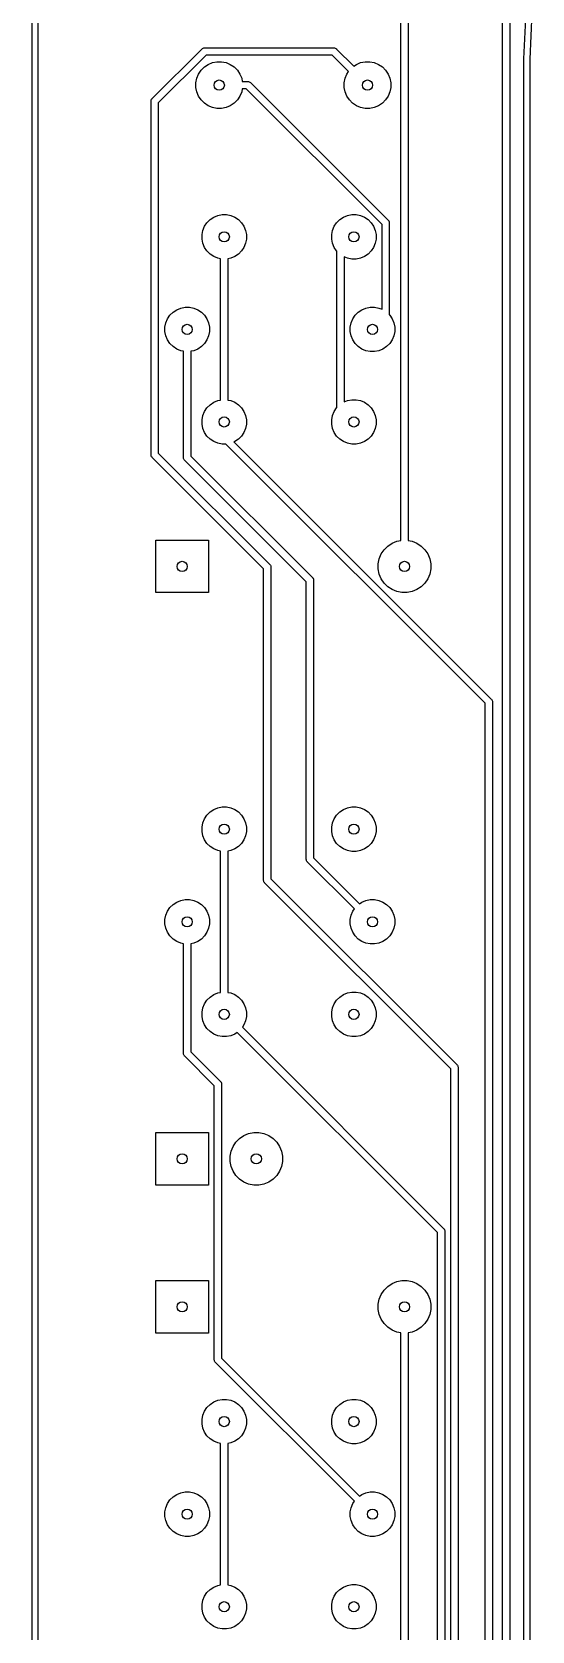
# Model space of a CAD drawing. Extents: x 17 to 176, y -177 to -9.
# Drawn here: x 17.2 to 34.3, y -107.6 to -52.8 of the extents above; entities that cross this region are included whole.
import ezdxf

# ---------------------------------------------------------------- set-up
doc = ezdxf.new("R2010")
doc.units = 0
doc.layers.add('BLACK', color=7, linetype='CONTINUOUS')

msp = doc.modelspace()

# ---------------------------------------------------------------- linework, layer by layer
at = {"layer": 'BLACK', "linetype": 'CONTINUOUS'}
for p, q in [((29.847, -69.8886), (29.847, -45.8361)), ((30.097, -45.8818), (30.097, -70.2272)), ((33.3316, -152.55), (33.3316, -48.9898)), ((33.5816, -48.9441), (33.5816, -152.504)), ((34.0632, -53.7083), (34.1416, -52.1064)), ((17.2038, -176.027), (17.2037, -52.2359)), ((17.4037, -52.2457), (17.4037, -176.02)), ((34.3411, -52.121), (34.263, -53.7181)), ((21.3242, -55.0755), (23.027, -53.3726)), ((23.1715, -53.5817), (21.5332, -55.22)), ((23.027, -53.3726), (23.0309, -53.3679)), ((23.0309, -53.3679), (23.0356, -53.364)), ((23.0356, -53.364), (23.0499, -53.3523)), ((23.0356, -53.364), (23.0356, -53.364)), ((23.0499, -53.3523), (23.0716, -53.3407)), ((23.0716, -53.3407), (23.0952, -53.3335)), ((23.0952, -53.3335), (23.1136, -53.3317)), ((23.1136, -53.3317), (23.1197, -53.3311)), ((23.1136, -53.3317), (23.1136, -53.3317)), ((23.1197, -53.3311), (23.1258, -53.3317)), ((23.1258, -53.3317), (27.5426, -53.3317)), ((27.4969, -53.5817), (23.1715, -53.5817)), ((28.0544, -54.1392), (27.4969, -53.5817)), ((27.5426, -53.3317), (27.5487, -53.3311)), ((27.5487, -53.3311), (27.5548, -53.3317)), ((27.5548, -53.3317), (27.5548, -53.3317)), ((27.5548, -53.3317), (27.5732, -53.3335)), ((27.5732, -53.3335), (27.5968, -53.3407)), ((27.5968, -53.3407), (27.6185, -53.3523)), ((27.6185, -53.3523), (27.6375, -53.3679)), ((27.6375, -53.3679), (27.6414, -53.3727)), ((27.6414, -53.3727), (28.2312, -53.9624)), ((34.063, -53.7107), (34.0632, -53.7083)), ((34.063, -145.298), (34.063, -53.7107)), ((34.263, -53.7181), (34.263, -145.293)), ((22.8527, -54.3766), (22.913, -54.2311)), ((22.913, -54.2311), (23.0006, -54.1)), ((23.0006, -54.1), (23.112, -53.9886)), ((23.112, -53.9886), (23.2431, -53.901)), ((23.2431, -53.901), (23.3886, -53.8407)), ((23.3886, -53.8407), (23.5432, -53.81)), ((23.5432, -53.81), (23.7008, -53.81)), ((23.7008, -53.81), (23.8554, -53.8407)), ((23.8554, -53.8407), (24.0009, -53.901)), ((24.0009, -53.901), (24.132, -53.9886)), ((24.132, -53.9886), (24.2434, -54.1)), ((24.2434, -54.1), (24.331, -54.2311)), ((24.331, -54.2311), (24.3913, -54.3766)), ((27.9327, -54.3766), (27.993, -54.2311)), ((27.993, -54.2311), (28.0544, -54.1392)), ((28.2312, -53.9624), (28.3231, -53.901)), ((28.3231, -53.901), (28.4686, -53.8407)), ((28.4686, -53.8407), (28.6232, -53.81)), ((28.6232, -53.81), (28.7808, -53.81)), ((28.7808, -53.81), (28.9354, -53.8407)), ((28.9354, -53.8407), (29.0809, -53.901)), ((29.0809, -53.901), (29.212, -53.9886)), ((29.212, -53.9886), (29.3234, -54.1)), ((29.3234, -54.1), (29.411, -54.2311)), ((29.411, -54.2311), (29.4713, -54.3766)), ((22.822, -54.5312), (22.8527, -54.3766)), ((22.822, -54.6888), (22.822, -54.5312)), ((22.8527, -54.8434), (22.822, -54.6888)), ((22.913, -54.9889), (22.8527, -54.8434)), ((24.3913, -54.8434), (24.331, -54.9889)), ((24.3913, -54.3766), (24.4128, -54.485)), ((24.4128, -54.735), (24.3913, -54.8434)), ((24.4128, -54.485), (24.5941, -54.485)), ((24.5484, -54.735), (24.4128, -54.735)), ((29.2005, -59.3871), (24.5484, -54.735)), ((24.5941, -54.485), (24.6002, -54.4844)), ((24.6002, -54.4844), (24.6063, -54.485)), ((24.6063, -54.485), (24.6063, -54.485)), ((24.6063, -54.485), (24.6247, -54.4868)), ((24.6247, -54.4868), (24.6483, -54.494)), ((24.6483, -54.494), (24.67, -54.5056)), ((24.67, -54.5056), (24.689, -54.5212)), ((24.689, -54.5212), (24.6929, -54.526)), ((24.6929, -54.526), (29.4096, -59.2426)), ((27.902, -54.5312), (27.9327, -54.3766)), ((27.902, -54.6888), (27.902, -54.5312)), ((27.9327, -54.8434), (27.902, -54.6888)), ((27.993, -54.9889), (27.9327, -54.8434)), ((29.4713, -54.8434), (29.411, -54.9889)), ((29.4713, -54.3766), (29.502, -54.5312)), ((29.502, -54.6888), (29.4713, -54.8434)), ((29.502, -54.5312), (29.502, -54.6888)), ((21.2826, -55.1682), (21.2832, -55.1621)), ((21.2832, -55.1743), (21.2826, -55.1682)), ((21.2832, -55.1621), (21.285, -55.1437)), ((21.2832, -55.1621), (21.2832, -55.1621)), ((21.2832, -67.2803), (21.2832, -55.1743)), ((21.285, -55.1437), (21.2922, -55.1201)), ((21.2922, -55.1201), (21.3038, -55.0984)), ((21.3038, -55.0984), (21.3194, -55.0794)), ((21.3194, -55.0794), (21.3242, -55.0755)), ((21.5332, -55.22), (21.5332, -67.2346)), ((23.0006, -55.12), (22.913, -54.9889)), ((23.112, -55.2314), (23.0006, -55.12)), ((23.2431, -55.319), (23.112, -55.2314)), ((23.3886, -55.3793), (23.2431, -55.319)), ((23.5432, -55.41), (23.3886, -55.3793)), ((23.8554, -55.3793), (23.7008, -55.41)), ((24.0009, -55.319), (23.8554, -55.3793)), ((24.132, -55.2314), (24.0009, -55.319)), ((24.2434, -55.12), (24.132, -55.2314)), ((24.331, -54.9889), (24.2434, -55.12)), ((28.0806, -55.12), (27.993, -54.9889)), ((28.192, -55.2314), (28.0806, -55.12)), ((28.3231, -55.319), (28.192, -55.2314)), ((28.4686, -55.3793), (28.3231, -55.319)), ((28.6232, -55.41), (28.4686, -55.3793)), ((28.9354, -55.3793), (28.7808, -55.41)), ((29.0809, -55.319), (28.9354, -55.3793)), ((29.212, -55.2314), (29.0809, -55.319)), ((29.3234, -55.12), (29.212, -55.2314)), ((29.411, -54.9889), (29.3234, -55.12)), ((23.7008, -55.41), (23.5432, -55.41)), ((28.7808, -55.41), (28.6232, -55.41)), ((23.2011, -59.3293), (23.3073, -59.2231)), ((23.3073, -59.2231), (23.4321, -59.1397)), ((23.4321, -59.1397), (23.5707, -59.0823)), ((23.5707, -59.0823), (23.7179, -59.053)), ((23.7179, -59.053), (23.8681, -59.053)), ((23.8681, -59.053), (24.0153, -59.0823)), ((24.0153, -59.0823), (24.1539, -59.1397)), ((24.1539, -59.1397), (24.2787, -59.2231)), ((24.2787, -59.2231), (24.3849, -59.3293)), ((27.6461, -59.3293), (27.7523, -59.2231)), ((27.7523, -59.2231), (27.8771, -59.1397)), ((27.8771, -59.1397), (28.0157, -59.0823)), ((28.0157, -59.0823), (28.1629, -59.053)), ((28.1629, -59.053), (28.3131, -59.053)), ((28.3131, -59.053), (28.4603, -59.0823)), ((28.4603, -59.0823), (28.5989, -59.1397)), ((28.5989, -59.1397), (28.7237, -59.2231)), ((28.7237, -59.2231), (28.8299, -59.3293)), ((23.031, -59.74), (23.0603, -59.5927)), ((23.031, -59.89), (23.031, -59.74)), ((23.0603, -59.5927), (23.1177, -59.4541)), ((23.1177, -59.4541), (23.2011, -59.3293)), ((24.3849, -59.3293), (24.4683, -59.4541)), ((24.4683, -59.4541), (24.5257, -59.5927)), ((24.5257, -59.5927), (24.555, -59.74)), ((24.555, -59.74), (24.555, -59.89)), ((27.476, -59.74), (27.5053, -59.5927)), ((27.476, -59.89), (27.476, -59.74)), ((27.5053, -59.5927), (27.5627, -59.4541)), ((27.5627, -59.4541), (27.6461, -59.3293)), ((28.8299, -59.3293), (28.9133, -59.4541)), ((28.9133, -59.4541), (28.9707, -59.5927)), ((28.9707, -59.5927), (29, -59.74)), ((29, -59.74), (29, -59.89)), ((29.2005, -62.3009), (29.2005, -59.3871)), ((29.4096, -59.2426), (29.4143, -59.2465)), ((29.4143, -59.2465), (29.4182, -59.2512)), ((29.4182, -59.2512), (29.4182, -59.2512)), ((29.4182, -59.2512), (29.4279, -59.263)), ((29.4279, -59.263), (29.4299, -59.2655)), ((29.4299, -59.2655), (29.4415, -59.2872)), ((29.4415, -59.2872), (29.4487, -59.3108)), ((29.4487, -59.3108), (29.4505, -59.3292)), ((29.4505, -59.3292), (29.4505, -59.3292)), ((29.4505, -59.3292), (29.4511, -59.3353)), ((29.4511, -59.3353), (29.4505, -59.3414)), ((29.4505, -59.3414), (29.4505, -62.4899)), ((23.0603, -60.0373), (23.031, -59.89)), ((23.1177, -60.1759), (23.0603, -60.0373)), ((23.2011, -60.3007), (23.1177, -60.1759)), ((23.3073, -60.4069), (23.2011, -60.3007)), ((24.3849, -60.3007), (24.2787, -60.4069)), ((24.4683, -60.1759), (24.3849, -60.3007)), ((24.5257, -60.0373), (24.4683, -60.1759)), ((24.555, -59.89), (24.5257, -60.0373)), ((27.5053, -60.0373), (27.476, -59.89)), ((27.5627, -60.1759), (27.5053, -60.0373)), ((27.6461, -60.3007), (27.5627, -60.1759)), ((27.6563, -60.3109), (27.6461, -60.3007)), ((27.6563, -65.6691), (27.6563, -60.3109)), ((28.8299, -60.3007), (28.7237, -60.4069)), ((28.9133, -60.1759), (28.8299, -60.3007)), ((28.9707, -60.0373), (28.9133, -60.1759)), ((29, -59.89), (28.9707, -60.0373)), ((23.4321, -60.4903), (23.3073, -60.4069)), ((23.5707, -60.5477), (23.4321, -60.4903)), ((23.668, -60.5671), (23.5707, -60.5477)), ((23.668, -65.4129), (23.668, -60.5671)), ((24.0153, -60.5477), (23.918, -60.5671)), ((23.918, -60.5671), (23.918, -65.4129)), ((24.1539, -60.4903), (24.0153, -60.5477)), ((24.2787, -60.4069), (24.1539, -60.4903)), ((28.0157, -60.5477), (27.9063, -60.5024)), ((27.9063, -60.5024), (27.9063, -65.4776)), ((28.1629, -60.577), (28.0157, -60.5477)), ((28.3131, -60.577), (28.1629, -60.577)), ((28.4603, -60.5477), (28.3131, -60.577)), ((28.5989, -60.4903), (28.4603, -60.5477)), ((28.7237, -60.4069), (28.5989, -60.4903)), ((21.8477, -62.6291), (21.9311, -62.5043)), ((21.9311, -62.5043), (22.0373, -62.3981)), ((22.0373, -62.3981), (22.1621, -62.3147)), ((22.1621, -62.3147), (22.3007, -62.2573)), ((22.3007, -62.2573), (22.4479, -62.228)), ((22.4479, -62.228), (22.5981, -62.228)), ((22.5981, -62.228), (22.7453, -62.2573)), ((22.7453, -62.2573), (22.8839, -62.3147)), ((22.8839, -62.3147), (23.0087, -62.3981)), ((23.0087, -62.3981), (23.1149, -62.5043)), ((23.1149, -62.5043), (23.1983, -62.6291)), ((28.1977, -62.6291), (28.2811, -62.5043)), ((28.2811, -62.5043), (28.3873, -62.3981)), ((28.3873, -62.3981), (28.5121, -62.3147)), ((28.5121, -62.3147), (28.6507, -62.2573)), ((28.6507, -62.2573), (28.798, -62.228)), ((28.798, -62.228), (28.948, -62.228)), ((28.948, -62.228), (29.0953, -62.2573)), ((29.0953, -62.2573), (29.2005, -62.3009)), ((29.4505, -62.4899), (29.4649, -62.5043)), ((29.4649, -62.5043), (29.5483, -62.6291)), ((21.761, -62.9149), (21.7903, -62.7677)), ((21.761, -63.065), (21.761, -62.9149)), ((21.7903, -63.2123), (21.761, -63.065)), ((21.7903, -62.7677), (21.8477, -62.6291)), ((23.1983, -62.6291), (23.2557, -62.7677)), ((23.2557, -62.7677), (23.285, -62.9149)), ((23.285, -63.065), (23.2557, -63.2123)), ((23.285, -62.9149), (23.285, -63.065)), ((28.111, -62.9149), (28.1403, -62.7677)), ((28.111, -63.065), (28.111, -62.9149)), ((28.1403, -63.2123), (28.111, -63.065)), ((28.1403, -62.7677), (28.1977, -62.6291)), ((29.5483, -62.6291), (29.6057, -62.7677)), ((29.6057, -62.7677), (29.635, -62.9149)), ((29.635, -63.065), (29.6057, -63.2123)), ((29.635, -62.9149), (29.635, -63.065)), ((21.8477, -63.3509), (21.7903, -63.2123)), ((21.9311, -63.4757), (21.8477, -63.3509)), ((22.0373, -63.5819), (21.9311, -63.4757)), ((22.1621, -63.6653), (22.0373, -63.5819)), ((23.0087, -63.5819), (22.8839, -63.6653)), ((23.1149, -63.4757), (23.0087, -63.5819)), ((23.1983, -63.3509), (23.1149, -63.4757)), ((23.2557, -63.2123), (23.1983, -63.3509)), ((28.1977, -63.3509), (28.1403, -63.2123)), ((28.2811, -63.4757), (28.1977, -63.3509)), ((28.3873, -63.5819), (28.2811, -63.4757)), ((28.5121, -63.6653), (28.3873, -63.5819)), ((29.3587, -63.5819), (29.2339, -63.6653)), ((29.4649, -63.4757), (29.3587, -63.5819)), ((29.5483, -63.3509), (29.4649, -63.4757)), ((29.6057, -63.2123), (29.5483, -63.3509)), ((22.3007, -63.7227), (22.1621, -63.6653)), ((22.398, -63.7421), (22.3007, -63.7227)), ((22.398, -67.385), (22.398, -63.7421)), ((22.7453, -63.7227), (22.648, -63.7421)), ((22.648, -63.7421), (22.648, -67.3393)), ((22.8839, -63.6653), (22.7453, -63.7227)), ((28.6507, -63.7227), (28.5121, -63.6653)), ((28.798, -63.752), (28.6507, -63.7227)), ((28.948, -63.752), (28.798, -63.752)), ((29.0953, -63.7227), (28.948, -63.752)), ((29.2339, -63.6653), (29.0953, -63.7227)), ((23.0603, -65.9427), (23.1177, -65.8041)), ((23.1177, -65.8041), (23.2011, -65.6793)), ((23.2011, -65.6793), (23.3073, -65.5731)), ((23.3073, -65.5731), (23.4321, -65.4897)), ((23.4321, -65.4897), (23.5707, -65.4323)), ((23.5707, -65.4323), (23.668, -65.4129)), ((23.918, -65.4129), (24.0153, -65.4323)), ((24.0153, -65.4323), (24.1539, -65.4897)), ((24.1539, -65.4897), (24.2787, -65.5731)), ((24.2787, -65.5731), (24.3849, -65.6793)), ((24.3849, -65.6793), (24.4683, -65.8041)), ((24.4683, -65.8041), (24.5257, -65.9427)), ((27.5053, -65.9427), (27.5627, -65.8041)), ((27.5627, -65.8041), (27.6461, -65.6793)), ((27.6461, -65.6793), (27.6563, -65.6691)), ((27.9063, -65.4776), (28.0157, -65.4323)), ((28.0157, -65.4323), (28.1629, -65.403)), ((28.1629, -65.403), (28.3131, -65.403)), ((28.3131, -65.403), (28.4603, -65.4323)), ((28.4603, -65.4323), (28.5989, -65.4897)), ((28.5989, -65.4897), (28.7237, -65.5731)), ((28.7237, -65.5731), (28.8299, -65.6793)), ((28.8299, -65.6793), (28.9133, -65.8041)), ((28.9133, -65.8041), (28.9707, -65.9427)), ((23.031, -66.09), (23.0603, -65.9427)), ((23.031, -66.24), (23.031, -66.09)), ((23.0603, -66.3873), (23.031, -66.24)), ((24.5257, -65.9427), (24.555, -66.09)), ((24.555, -66.24), (24.5257, -66.3873)), ((24.555, -66.09), (24.555, -66.24)), ((27.476, -66.09), (27.5053, -65.9427)), ((27.476, -66.24), (27.476, -66.09)), ((27.5053, -66.3873), (27.476, -66.24)), ((28.9707, -65.9427), (29, -66.09)), ((29, -66.24), (28.9707, -66.3873)), ((29, -66.09), (29, -66.24)), ((23.1177, -66.5259), (23.0603, -66.3873)), ((23.2011, -66.6507), (23.1177, -66.5259)), ((23.3073, -66.7569), (23.2011, -66.6507)), ((23.4321, -66.8403), (23.3073, -66.7569)), ((23.5707, -66.8977), (23.4321, -66.8403)), ((23.7179, -66.927), (23.5707, -66.8977)), ((24.1539, -66.8403), (24.1249, -66.8523)), ((24.1249, -66.8523), (32.943, -75.6704)), ((24.2787, -66.7569), (24.1539, -66.8403)), ((24.3849, -66.6507), (24.2787, -66.7569)), ((24.4683, -66.5259), (24.3849, -66.6507)), ((24.5257, -66.3873), (24.4683, -66.5259)), ((27.5627, -66.5259), (27.5053, -66.3873)), ((27.6461, -66.6507), (27.5627, -66.5259)), ((27.7523, -66.7569), (27.6461, -66.6507)), ((27.8771, -66.8403), (27.7523, -66.7569)), ((28.0157, -66.8977), (27.8771, -66.8403)), ((28.1629, -66.927), (28.0157, -66.8977)), ((28.4603, -66.8977), (28.3131, -66.927)), ((28.5989, -66.8403), (28.4603, -66.8977)), ((28.7237, -66.7569), (28.5989, -66.8403)), ((28.8299, -66.6507), (28.7237, -66.7569)), ((28.9133, -66.5259), (28.8299, -66.6507)), ((28.9707, -66.3873), (28.9133, -66.5259)), ((21.2826, -67.2864), (21.2832, -67.2803)), ((21.285, -67.3109), (21.2826, -67.2864)), ((21.2922, -67.3345), (21.285, -67.3109)), ((21.3038, -67.3562), (21.2922, -67.3345)), ((21.3123, -67.3666), (21.3038, -67.3562)), ((21.3194, -67.3752), (21.3123, -67.3666)), ((21.3241, -67.3791), (21.3194, -67.3752)), ((25.1434, -71.1984), (21.3241, -67.3791)), ((21.5332, -67.2346), (25.3525, -71.0539)), ((22.3974, -67.3911), (22.398, -67.385)), ((22.3998, -67.4156), (22.3974, -67.3911)), ((22.407, -67.4392), (22.3998, -67.4156)), ((22.4186, -67.4609), (22.407, -67.4392)), ((22.4303, -67.4751), (22.4186, -67.4609)), ((22.648, -67.3393), (26.815, -71.5063)), ((23.846, -66.927), (23.7179, -66.927)), ((32.7339, -75.8149), (23.846, -66.927)), ((28.3131, -66.927), (28.1629, -66.927)), ((22.4342, -67.4799), (22.4303, -67.4751)), ((22.4389, -67.4838), (22.4342, -67.4799)), ((26.6059, -71.6508), (22.4389, -67.4838)), ((29.847, -70.2272), (29.847, -69.8886)), ((21.452, -72.02), (21.452, -70.22)), ((21.452, -70.22), (23.252, -70.22)), ((23.252, -70.22), (23.252, -72.02)), ((29.1066, -70.8575), (29.1744, -70.6937)), ((29.1744, -70.6937), (29.2729, -70.5463)), ((29.2729, -70.5463), (29.3983, -70.4209)), ((29.3983, -70.4209), (29.5457, -70.3224)), ((29.5457, -70.3224), (29.7095, -70.2546)), ((29.7095, -70.2546), (29.847, -70.2272)), ((30.097, -70.2272), (30.2345, -70.2546)), ((30.2345, -70.2546), (30.3983, -70.3224)), ((30.3983, -70.3224), (30.5457, -70.4209)), ((30.5457, -70.4209), (30.6711, -70.5463)), ((30.6711, -70.5463), (30.7696, -70.6937)), ((30.7696, -70.6937), (30.8374, -70.8575)), ((25.1434, -81.8838), (25.1434, -71.1984)), ((25.3525, -71.0539), (25.3572, -71.0578)), ((25.3572, -71.0578), (25.3611, -71.0625)), ((25.3611, -71.0625), (25.3611, -71.0625)), ((25.3611, -71.0625), (25.3688, -71.0719)), ((25.3688, -71.0719), (25.3728, -71.0768)), ((25.3728, -71.0768), (25.3844, -71.0985)), ((25.3844, -71.0985), (25.3916, -71.1221)), ((25.3916, -71.1221), (25.3934, -71.1405)), ((25.3934, -71.1405), (25.3934, -71.1405)), ((25.3934, -71.1405), (25.394, -71.1466)), ((25.394, -71.1466), (25.3934, -71.1527)), ((25.3934, -71.1527), (25.3934, -81.8381)), ((29.072, -71.0314), (29.1066, -70.8575)), ((29.072, -71.2086), (29.072, -71.0314)), ((29.1066, -71.3825), (29.072, -71.2086)), ((30.8374, -70.8575), (30.872, -71.0314)), ((30.872, -71.2086), (30.8374, -71.3825)), ((30.872, -71.0314), (30.872, -71.2086)), ((26.6059, -81.1618), (26.6059, -71.6508)), ((26.815, -71.5063), (26.8197, -71.5102)), ((26.8197, -71.5102), (26.8236, -71.5149)), ((26.8236, -71.5149), (26.8236, -71.5149)), ((26.8236, -71.5149), (26.8333, -71.5267)), ((26.8333, -71.5267), (26.8353, -71.5292)), ((26.8353, -71.5292), (26.8469, -71.5509)), ((26.8469, -71.5509), (26.8541, -71.5745)), ((26.8541, -71.5745), (26.8559, -71.5929)), ((26.8559, -71.5929), (26.8559, -71.5929)), ((26.8559, -71.5929), (26.8565, -71.599)), ((26.8565, -71.599), (26.8559, -71.6051)), ((26.8559, -71.6051), (26.8559, -81.1161)), ((29.1744, -71.5463), (29.1066, -71.3825)), ((29.2729, -71.6937), (29.1744, -71.5463)), ((29.3983, -71.8191), (29.2729, -71.6937)), ((29.5457, -71.9176), (29.3983, -71.8191)), ((30.5457, -71.8191), (30.3983, -71.9176)), ((30.6711, -71.6937), (30.5457, -71.8191)), ((30.7696, -71.5463), (30.6711, -71.6937)), ((30.8374, -71.3825), (30.7696, -71.5463)), ((23.252, -72.02), (21.452, -72.02)), ((29.7095, -71.9854), (29.5457, -71.9176)), ((29.8834, -72.02), (29.7095, -71.9854)), ((30.0606, -72.02), (29.8834, -72.02)), ((30.2345, -71.9854), (30.0606, -72.02)), ((30.3983, -71.9176), (30.2345, -71.9854)), ((32.943, -75.6704), (32.9477, -75.6743)), ((32.9477, -75.6743), (32.9516, -75.679)), ((32.9516, -75.679), (32.9633, -75.6933)), ((32.7339, -152.589), (32.7339, -75.8149)), ((32.9633, -75.6933), (32.9749, -75.715)), ((32.9749, -75.715), (32.9821, -75.7386)), ((32.9821, -75.7386), (32.9839, -75.757)), ((32.9839, -75.757), (32.9839, -75.757)), ((32.9839, -75.757), (32.9845, -75.7631)), ((32.9845, -75.7631), (32.9839, -75.7692)), ((32.9839, -75.7692), (32.9839, -152.544)), ((23.3073, -79.5431), (23.4321, -79.4597)), ((23.4321, -79.4597), (23.5707, -79.4023)), ((23.5707, -79.4023), (23.7179, -79.373)), ((23.7179, -79.373), (23.8681, -79.373)), ((23.8681, -79.373), (24.0153, -79.4023)), ((24.0153, -79.4023), (24.1539, -79.4597)), ((24.1539, -79.4597), (24.2787, -79.5431)), ((27.7523, -79.5431), (27.8771, -79.4597)), ((27.8771, -79.4597), (28.0157, -79.4023)), ((28.0157, -79.4023), (28.1629, -79.373)), ((28.1629, -79.373), (28.3131, -79.373)), ((28.3131, -79.373), (28.4603, -79.4023)), ((28.4603, -79.4023), (28.5989, -79.4597)), ((28.5989, -79.4597), (28.7237, -79.5431)), ((23.031, -80.06), (23.0603, -79.9127)), ((23.031, -80.21), (23.031, -80.06)), ((23.0603, -79.9127), (23.1177, -79.7741)), ((23.1177, -79.7741), (23.2011, -79.6493)), ((23.2011, -79.6493), (23.3073, -79.5431)), ((24.2787, -79.5431), (24.3849, -79.6493)), ((24.3849, -79.6493), (24.4683, -79.7741)), ((24.4683, -79.7741), (24.5257, -79.9127)), ((24.5257, -79.9127), (24.555, -80.06)), ((24.555, -80.06), (24.555, -80.21)), ((27.476, -80.06), (27.5053, -79.9127)), ((27.476, -80.21), (27.476, -80.06)), ((27.5053, -79.9127), (27.5627, -79.7741)), ((27.5627, -79.7741), (27.6461, -79.6493)), ((27.6461, -79.6493), (27.7523, -79.5431)), ((28.7237, -79.5431), (28.8299, -79.6493)), ((28.8299, -79.6493), (28.9133, -79.7741)), ((28.9133, -79.7741), (28.9707, -79.9127)), ((28.9707, -79.9127), (29, -80.06)), ((29, -80.06), (29, -80.21)), ((23.0603, -80.3573), (23.031, -80.21)), ((23.1177, -80.4959), (23.0603, -80.3573)), ((23.2011, -80.6207), (23.1177, -80.4959)), ((23.3073, -80.7269), (23.2011, -80.6207)), ((24.3849, -80.6207), (24.2787, -80.7269)), ((24.4683, -80.4959), (24.3849, -80.6207)), ((24.5257, -80.3573), (24.4683, -80.4959)), ((24.555, -80.21), (24.5257, -80.3573)), ((27.5053, -80.3573), (27.476, -80.21)), ((27.5627, -80.4959), (27.5053, -80.3573)), ((27.6461, -80.6207), (27.5627, -80.4959)), ((27.7523, -80.7269), (27.6461, -80.6207)), ((28.8299, -80.6207), (28.7237, -80.7269)), ((28.9133, -80.4959), (28.8299, -80.6207)), ((28.9707, -80.3573), (28.9133, -80.4959)), ((29, -80.21), (28.9707, -80.3573)), ((23.4321, -80.8103), (23.3073, -80.7269)), ((23.5707, -80.8677), (23.4321, -80.8103)), ((23.668, -80.8871), (23.5707, -80.8677)), ((23.668, -85.7329), (23.668, -80.8871)), ((24.0153, -80.8677), (23.918, -80.8871)), ((23.918, -80.8871), (23.918, -85.7329)), ((24.1539, -80.8103), (24.0153, -80.8677)), ((24.2787, -80.7269), (24.1539, -80.8103)), ((26.6053, -81.1679), (26.6059, -81.1618)), ((26.6077, -81.1924), (26.6053, -81.1679)), ((26.8559, -81.1161), (28.4296, -82.6898)), ((27.8771, -80.8103), (27.7523, -80.7269)), ((28.0157, -80.8677), (27.8771, -80.8103)), ((28.1629, -80.897), (28.0157, -80.8677)), ((28.3131, -80.897), (28.1629, -80.897)), ((28.4603, -80.8677), (28.3131, -80.897)), ((28.5989, -80.8103), (28.4603, -80.8677)), ((28.7237, -80.7269), (28.5989, -80.8103)), ((26.6149, -81.216), (26.6077, -81.1924)), ((26.6265, -81.2377), (26.6149, -81.216)), ((26.6382, -81.2519), (26.6265, -81.2377)), ((26.6421, -81.2567), (26.6382, -81.2519)), ((26.6468, -81.2606), (26.6421, -81.2567)), ((28.2528, -82.8666), (26.6468, -81.2606)), ((25.1428, -81.8899), (25.1434, -81.8838)), ((25.1452, -81.9144), (25.1428, -81.8899)), ((25.1524, -81.938), (25.1452, -81.9144)), ((25.164, -81.9597), (25.1524, -81.938)), ((25.1757, -81.974), (25.164, -81.9597)), ((25.1796, -81.9787), (25.1757, -81.974)), ((25.1843, -81.9826), (25.1796, -81.9787)), ((31.5549, -88.3532), (25.1843, -81.9826)), ((25.3934, -81.8381), (31.764, -88.2087)), ((21.9311, -82.8243), (22.0373, -82.7181)), ((22.0373, -82.7181), (22.1621, -82.6347)), ((22.1621, -82.6347), (22.3007, -82.5773)), ((22.3007, -82.5773), (22.4479, -82.548)), ((22.4479, -82.548), (22.5981, -82.548)), ((22.5981, -82.548), (22.7453, -82.5773)), ((22.7453, -82.5773), (22.8839, -82.6347)), ((22.8839, -82.6347), (23.0087, -82.7181)), ((23.0087, -82.7181), (23.1149, -82.8243)), ((28.4296, -82.6898), (28.5121, -82.6347)), ((28.5121, -82.6347), (28.6507, -82.5773)), ((28.6507, -82.5773), (28.798, -82.548)), ((28.798, -82.548), (28.948, -82.548)), ((28.948, -82.548), (29.0953, -82.5773)), ((29.0953, -82.5773), (29.2339, -82.6347)), ((29.2339, -82.6347), (29.3587, -82.7181)), ((29.3587, -82.7181), (29.4649, -82.8243)), ((21.761, -83.2349), (21.7903, -83.0877)), ((21.761, -83.385), (21.761, -83.2349)), ((21.7903, -83.0877), (21.8477, -82.9491)), ((21.8477, -82.9491), (21.9311, -82.8243)), ((23.1149, -82.8243), (23.1983, -82.9491)), ((23.1983, -82.9491), (23.2557, -83.0877)), ((23.2557, -83.0877), (23.285, -83.2349)), ((23.285, -83.2349), (23.285, -83.385)), ((28.111, -83.2349), (28.1403, -83.0877)), ((28.111, -83.385), (28.111, -83.2349)), ((28.1403, -83.0877), (28.1977, -82.9491)), ((28.1977, -82.9491), (28.2528, -82.8666)), ((29.4649, -82.8243), (29.5483, -82.9491)), ((29.5483, -82.9491), (29.6057, -83.0877)), ((29.6057, -83.0877), (29.635, -83.2349)), ((29.635, -83.2349), (29.635, -83.385)), ((21.7903, -83.5323), (21.761, -83.385)), ((21.8477, -83.6709), (21.7903, -83.5323)), ((21.9311, -83.7957), (21.8477, -83.6709)), ((22.0373, -83.9019), (21.9311, -83.7957)), ((22.1621, -83.9853), (22.0373, -83.9019)), ((23.0087, -83.9019), (22.8839, -83.9853)), ((23.1149, -83.7957), (23.0087, -83.9019)), ((23.1983, -83.6709), (23.1149, -83.7957)), ((23.2557, -83.5323), (23.1983, -83.6709)), ((23.285, -83.385), (23.2557, -83.5323)), ((28.1403, -83.5323), (28.111, -83.385)), ((28.1977, -83.6709), (28.1403, -83.5323)), ((28.2811, -83.7957), (28.1977, -83.6709)), ((28.3873, -83.9019), (28.2811, -83.7957)), ((28.5121, -83.9853), (28.3873, -83.9019)), ((29.3587, -83.9019), (29.2339, -83.9853)), ((29.4649, -83.7957), (29.3587, -83.9019)), ((29.5483, -83.6709), (29.4649, -83.7957)), ((29.6057, -83.5323), (29.5483, -83.6709)), ((29.635, -83.385), (29.6057, -83.5323)), ((22.3007, -84.0427), (22.1621, -83.9853)), ((22.398, -84.0621), (22.3007, -84.0427)), ((22.398, -87.8225), (22.398, -84.0621)), ((22.7453, -84.0427), (22.648, -84.0621)), ((22.648, -84.0621), (22.648, -87.7768)), ((22.8839, -83.9853), (22.7453, -84.0427)), ((28.6507, -84.0427), (28.5121, -83.9853)), ((28.798, -84.072), (28.6507, -84.0427)), ((28.948, -84.072), (28.798, -84.072)), ((29.0953, -84.0427), (28.948, -84.072)), ((29.2339, -83.9853), (29.0953, -84.0427)), ((23.1177, -86.1241), (23.2011, -85.9993)), ((23.2011, -85.9993), (23.3073, -85.8931)), ((23.3073, -85.8931), (23.4321, -85.8097)), ((23.4321, -85.8097), (23.5707, -85.7523)), ((23.5707, -85.7523), (23.668, -85.7329)), ((23.918, -85.7329), (24.0153, -85.7523)), ((24.0153, -85.7523), (24.1539, -85.8097)), ((24.1539, -85.8097), (24.2787, -85.8931)), ((24.2787, -85.8931), (24.3849, -85.9993)), ((24.3849, -85.9993), (24.4683, -86.1241)), ((27.5627, -86.1241), (27.6461, -85.9993)), ((27.6461, -85.9993), (27.7523, -85.8931)), ((27.7523, -85.8931), (27.8771, -85.8097)), ((27.8771, -85.8097), (28.0157, -85.7523)), ((28.0157, -85.7523), (28.1629, -85.723)), ((28.1629, -85.723), (28.3131, -85.723)), ((28.3131, -85.723), (28.4603, -85.7523)), ((28.4603, -85.7523), (28.5989, -85.8097)), ((28.5989, -85.8097), (28.7237, -85.8931)), ((28.7237, -85.8931), (28.8299, -85.9993)), ((28.8299, -85.9993), (28.9133, -86.1241)), ((23.031, -86.4099), (23.0603, -86.2627)), ((23.031, -86.56), (23.031, -86.4099)), ((23.0603, -86.7073), (23.031, -86.56)), ((23.0603, -86.2627), (23.1177, -86.1241)), ((24.4683, -86.1241), (24.5257, -86.2627)), ((24.5257, -86.2627), (24.555, -86.4099)), ((24.555, -86.56), (24.5257, -86.7073)), ((24.555, -86.4099), (24.555, -86.56)), ((27.476, -86.4099), (27.5053, -86.2627)), ((27.476, -86.56), (27.476, -86.4099)), ((27.5053, -86.7073), (27.476, -86.56)), ((27.5053, -86.2627), (27.5627, -86.1241)), ((28.9133, -86.1241), (28.9707, -86.2627)), ((28.9707, -86.2627), (29, -86.4099)), ((29, -86.56), (28.9707, -86.7073)), ((29, -86.4099), (29, -86.56)), ((23.1177, -86.8459), (23.0603, -86.7073)), ((23.2011, -86.9707), (23.1177, -86.8459)), ((23.3073, -87.0769), (23.2011, -86.9707)), ((23.4321, -87.1603), (23.3073, -87.0769)), ((23.5707, -87.2177), (23.4321, -87.1603)), ((24.1539, -87.1603), (24.0153, -87.2177)), ((24.2364, -87.1052), (24.1539, -87.1603)), ((31.1045, -93.9733), (24.2364, -87.1052)), ((24.4683, -86.8459), (24.4132, -86.9284)), ((24.4132, -86.9284), (31.3136, -93.8288)), ((24.5257, -86.7073), (24.4683, -86.8459)), ((27.5627, -86.8459), (27.5053, -86.7073)), ((27.6461, -86.9707), (27.5627, -86.8459)), ((27.7523, -87.0769), (27.6461, -86.9707)), ((27.8771, -87.1603), (27.7523, -87.0769)), ((28.0157, -87.2177), (27.8771, -87.1603)), ((28.5989, -87.1603), (28.4603, -87.2177)), ((28.7237, -87.0769), (28.5989, -87.1603)), ((28.8299, -86.9707), (28.7237, -87.0769)), ((28.9133, -86.8459), (28.8299, -86.9707)), ((28.9707, -86.7073), (28.9133, -86.8459)), ((23.7179, -87.247), (23.5707, -87.2177)), ((23.8681, -87.247), (23.7179, -87.247)), ((24.0153, -87.2177), (23.8681, -87.247)), ((28.1629, -87.247), (28.0157, -87.2177)), ((28.3131, -87.247), (28.1629, -87.247)), ((28.4603, -87.2177), (28.3131, -87.247)), ((22.3974, -87.8286), (22.398, -87.8225)), ((22.3998, -87.8531), (22.3974, -87.8286)), ((22.407, -87.8767), (22.3998, -87.8531)), ((22.4186, -87.8984), (22.407, -87.8767)), ((22.4303, -87.9126), (22.4186, -87.8984)), ((22.4342, -87.9174), (22.4303, -87.9126)), ((22.4389, -87.9213), (22.4342, -87.9174)), ((23.4524, -88.9348), (22.4389, -87.9213)), ((22.648, -87.7768), (23.6615, -88.7903)), ((31.764, -88.2087), (31.7687, -88.2126)), ((31.7687, -88.2126), (31.7726, -88.2173)), ((31.7726, -88.2173), (31.7726, -88.2173)), ((31.7726, -88.2173), (31.7823, -88.2291)), ((31.7823, -88.2291), (31.7843, -88.2316)), ((31.7843, -88.2316), (31.7959, -88.2533)), ((31.7959, -88.2533), (31.8031, -88.2769)), ((31.8031, -88.2769), (31.8049, -88.2953)), ((31.8049, -88.2953), (31.8049, -88.2953)), ((31.8049, -88.2953), (31.8055, -88.3014)), ((31.8055, -88.3014), (31.8049, -88.3075)), ((31.8049, -88.3075), (31.8049, -130.366)), ((23.6615, -88.7903), (23.6662, -88.7942)), ((23.6662, -88.7942), (23.6701, -88.7989)), ((23.6701, -88.7989), (23.6818, -88.8132)), ((23.6818, -88.8132), (23.6934, -88.8349)), ((23.6934, -88.8349), (23.7006, -88.8585)), ((31.5549, -130.32), (31.5549, -88.3532)), ((23.4524, -98.3283), (23.4524, -88.9348)), ((23.7006, -88.8585), (23.7024, -88.8769)), ((23.7024, -88.8769), (23.7024, -88.8769)), ((23.7024, -88.8769), (23.703, -88.883)), ((23.703, -88.883), (23.7024, -88.8891)), ((23.7024, -88.8891), (23.7024, -98.2826)), ((21.452, -92.34), (21.452, -90.54)), ((21.452, -90.54), (23.252, -90.54)), ((23.252, -90.54), (23.252, -92.34)), ((24.0266, -91.1775), (24.0944, -91.0137)), ((24.0944, -91.0137), (24.1929, -90.8663)), ((24.1929, -90.8663), (24.3183, -90.7409)), ((24.3183, -90.7409), (24.4657, -90.6424)), ((24.4657, -90.6424), (24.6295, -90.5746)), ((24.6295, -90.5746), (24.8034, -90.54)), ((24.8034, -90.54), (24.9806, -90.54)), ((24.9806, -90.54), (25.1545, -90.5746)), ((25.1545, -90.5746), (25.3183, -90.6424)), ((25.3183, -90.6424), (25.4657, -90.7409)), ((25.4657, -90.7409), (25.5911, -90.8663)), ((25.5911, -90.8663), (25.6896, -91.0137)), ((25.6896, -91.0137), (25.7574, -91.1775)), ((23.992, -91.3514), (24.0266, -91.1775)), ((23.992, -91.5286), (23.992, -91.3514)), ((24.0266, -91.7025), (23.992, -91.5286)), ((25.7574, -91.1775), (25.792, -91.3514)), ((25.792, -91.5286), (25.7574, -91.7025)), ((25.792, -91.3514), (25.792, -91.5286)), ((24.0944, -91.8663), (24.0266, -91.7025)), ((24.1929, -92.0137), (24.0944, -91.8663)), ((24.3183, -92.1391), (24.1929, -92.0137)), ((24.4657, -92.2376), (24.3183, -92.1391)), ((25.4657, -92.1391), (25.3183, -92.2376)), ((25.5911, -92.0137), (25.4657, -92.1391)), ((25.6896, -91.8663), (25.5911, -92.0137)), ((25.7574, -91.7025), (25.6896, -91.8663)), ((23.252, -92.34), (21.452, -92.34)), ((24.6295, -92.3054), (24.4657, -92.2376)), ((24.8034, -92.34), (24.6295, -92.3054)), ((24.9806, -92.34), (24.8034, -92.34)), ((25.1545, -92.3054), (24.9806, -92.34)), ((25.3183, -92.2376), (25.1545, -92.3054)), ((31.1045, -128.112), (31.1045, -93.9733)), ((31.3136, -93.8288), (31.3183, -93.8327)), ((31.3183, -93.8327), (31.3222, -93.8374)), ((31.3222, -93.8374), (31.3222, -93.8374)), ((31.3222, -93.8374), (31.3339, -93.8517)), ((31.3339, -93.8517), (31.3405, -93.864)), ((31.3405, -93.864), (31.3455, -93.8734)), ((31.3455, -93.8734), (31.3527, -93.897)), ((31.3527, -93.897), (31.3545, -93.9154)), ((31.3545, -93.9154), (31.3545, -93.9154)), ((31.3545, -93.9154), (31.3551, -93.9215)), ((31.3551, -93.9215), (31.3545, -93.9276)), ((31.3545, -93.9276), (31.3545, -128.157)), ((21.452, -97.42), (21.452, -95.62)), ((21.452, -95.62), (23.252, -95.62)), ((23.252, -95.62), (23.252, -97.42)), ((29.1744, -96.0937), (29.2729, -95.9463)), ((29.2729, -95.9463), (29.3983, -95.8209)), ((29.3983, -95.8209), (29.5457, -95.7224)), ((29.5457, -95.7224), (29.7095, -95.6546)), ((29.7095, -95.6546), (29.8834, -95.62)), ((29.8834, -95.62), (30.0606, -95.62)), ((30.0606, -95.62), (30.2345, -95.6546)), ((30.2345, -95.6546), (30.3983, -95.7224)), ((30.3983, -95.7224), (30.5457, -95.8209)), ((30.5457, -95.8209), (30.6711, -95.9463)), ((30.6711, -95.9463), (30.7696, -96.0937)), ((29.072, -96.4314), (29.1066, -96.2575)), ((29.072, -96.6086), (29.072, -96.4314)), ((29.1066, -96.2575), (29.1744, -96.0937)), ((30.7696, -96.0937), (30.8374, -96.2575)), ((30.8374, -96.2575), (30.872, -96.4314)), ((30.872, -96.4314), (30.872, -96.6086)), ((29.1066, -96.7825), (29.072, -96.6086)), ((29.1744, -96.9463), (29.1066, -96.7825)), ((29.2729, -97.0937), (29.1744, -96.9463)), ((30.7696, -96.9463), (30.6711, -97.0937)), ((30.8374, -96.7825), (30.7696, -96.9463)), ((30.872, -96.6086), (30.8374, -96.7825)), ((23.252, -97.42), (21.452, -97.42)), ((29.3983, -97.2191), (29.2729, -97.0937)), ((29.5457, -97.3176), (29.3983, -97.2191)), ((29.7095, -97.3854), (29.5457, -97.3176)), ((29.847, -97.4128), (29.7095, -97.3854)), ((29.847, -97.7392), (29.847, -97.4128)), ((30.2345, -97.3854), (30.097, -97.4128)), ((30.097, -97.4128), (30.097, -109.893)), ((30.3983, -97.3176), (30.2345, -97.3854)), ((30.5457, -97.2191), (30.3983, -97.3176)), ((30.6711, -97.0937), (30.5457, -97.2191)), ((29.847, -109.847), (29.847, -97.7392)), ((29.847, -97.7392), (29.847, -97.7392)), ((23.4518, -98.3344), (23.4524, -98.3283)), ((23.4542, -98.3589), (23.4518, -98.3344)), ((23.4614, -98.3825), (23.4542, -98.3589)), ((23.473, -98.4042), (23.4614, -98.3825)), ((23.4847, -98.4184), (23.473, -98.4042)), ((23.4886, -98.4232), (23.4847, -98.4184)), ((23.4933, -98.4271), (23.4886, -98.4232)), ((28.2528, -103.187), (23.4933, -98.4271)), ((23.7024, -98.2826), (28.4296, -103.01)), ((23.3073, -99.8631), (23.4321, -99.7797)), ((23.4321, -99.7797), (23.5707, -99.7223)), ((23.5707, -99.7223), (23.7179, -99.693)), ((23.7179, -99.693), (23.8681, -99.693)), ((23.8681, -99.693), (24.0153, -99.7223)), ((24.0153, -99.7223), (24.1539, -99.7797)), ((24.1539, -99.7797), (24.2787, -99.8631)), ((27.7523, -99.8631), (27.8771, -99.7797)), ((27.8771, -99.7797), (28.0157, -99.7223)), ((28.0157, -99.7223), (28.1629, -99.693)), ((28.1629, -99.693), (28.3131, -99.693)), ((28.3131, -99.693), (28.4603, -99.7223)), ((28.4603, -99.7223), (28.5989, -99.7797)), ((28.5989, -99.7797), (28.7237, -99.8631)), ((23.031, -100.38), (23.0603, -100.233)), ((23.0603, -100.233), (23.1177, -100.094)), ((23.1177, -100.094), (23.2011, -99.9693)), ((23.2011, -99.9693), (23.3073, -99.8631)), ((24.2787, -99.8631), (24.3849, -99.9693)), ((24.3849, -99.9693), (24.4683, -100.094)), ((24.4683, -100.094), (24.5257, -100.233)), ((24.5257, -100.233), (24.555, -100.38)), ((27.476, -100.38), (27.5053, -100.233)), ((27.5053, -100.233), (27.5627, -100.094)), ((27.5627, -100.094), (27.6461, -99.9693)), ((27.6461, -99.9693), (27.7523, -99.8631)), ((28.7237, -99.8631), (28.8299, -99.9693)), ((28.8299, -99.9693), (28.9133, -100.094)), ((28.9133, -100.094), (28.9707, -100.233)), ((28.9707, -100.233), (29, -100.38)), ((23.031, -100.53), (23.031, -100.38)), ((23.0603, -100.677), (23.031, -100.53)), ((23.1177, -100.816), (23.0603, -100.677)), ((23.2011, -100.941), (23.1177, -100.816)), ((24.4683, -100.816), (24.3849, -100.941)), ((24.5257, -100.677), (24.4683, -100.816)), ((24.555, -100.53), (24.5257, -100.677)), ((24.555, -100.38), (24.555, -100.53)), ((27.476, -100.53), (27.476, -100.38)), ((27.5053, -100.677), (27.476, -100.53)), ((27.5627, -100.816), (27.5053, -100.677)), ((27.6461, -100.941), (27.5627, -100.816)), ((28.9133, -100.816), (28.8299, -100.941)), ((28.9707, -100.677), (28.9133, -100.816)), ((29, -100.53), (28.9707, -100.677)), ((29, -100.38), (29, -100.53)), ((23.3073, -101.047), (23.2011, -100.941)), ((23.4321, -101.13), (23.3073, -101.047)), ((23.5707, -101.188), (23.4321, -101.13)), ((23.668, -101.207), (23.5707, -101.188)), ((23.668, -106.053), (23.668, -101.207)), ((24.0153, -101.188), (23.918, -101.207)), ((23.918, -101.207), (23.918, -106.053)), ((24.1539, -101.13), (24.0153, -101.188)), ((24.2787, -101.047), (24.1539, -101.13)), ((24.3849, -100.941), (24.2787, -101.047)), ((27.7523, -101.047), (27.6461, -100.941)), ((27.8771, -101.13), (27.7523, -101.047)), ((28.0157, -101.188), (27.8771, -101.13)), ((28.1629, -101.217), (28.0157, -101.188)), ((28.3131, -101.217), (28.1629, -101.217)), ((28.4603, -101.188), (28.3131, -101.217)), ((28.5989, -101.13), (28.4603, -101.188)), ((28.7237, -101.047), (28.5989, -101.13)), ((28.8299, -100.941), (28.7237, -101.047)), ((21.9311, -103.144), (22.0373, -103.038)), ((22.0373, -103.038), (22.1621, -102.955)), ((22.1621, -102.955), (22.3007, -102.897)), ((22.3007, -102.897), (22.4479, -102.868)), ((22.4479, -102.868), (22.5981, -102.868)), ((22.5981, -102.868), (22.7453, -102.897)), ((22.7453, -102.897), (22.8839, -102.955)), ((22.8839, -102.955), (23.0087, -103.038)), ((23.0087, -103.038), (23.1149, -103.144)), ((28.4296, -103.01), (28.5121, -102.955)), ((28.5121, -102.955), (28.6507, -102.897)), ((28.6507, -102.897), (28.798, -102.868)), ((28.798, -102.868), (28.948, -102.868)), ((28.948, -102.868), (29.0953, -102.897)), ((29.0953, -102.897), (29.2339, -102.955)), ((29.2339, -102.955), (29.3587, -103.038)), ((29.3587, -103.038), (29.4649, -103.144)), ((21.761, -103.555), (21.7903, -103.408)), ((21.761, -103.705), (21.761, -103.555)), ((21.7903, -103.408), (21.8477, -103.269)), ((21.8477, -103.269), (21.9311, -103.144)), ((23.1149, -103.144), (23.1983, -103.269)), ((23.1983, -103.269), (23.2557, -103.408)), ((23.2557, -103.408), (23.285, -103.555)), ((23.285, -103.555), (23.285, -103.705)), ((28.111, -103.555), (28.1403, -103.408)), ((28.111, -103.705), (28.111, -103.555)), ((28.1403, -103.408), (28.1977, -103.269)), ((28.1977, -103.269), (28.2528, -103.187)), ((29.4649, -103.144), (29.5483, -103.269)), ((29.5483, -103.269), (29.6057, -103.408)), ((29.6057, -103.408), (29.635, -103.555)), ((29.635, -103.555), (29.635, -103.705)), ((21.7903, -103.852), (21.761, -103.705)), ((21.8477, -103.991), (21.7903, -103.852)), ((21.9311, -104.116), (21.8477, -103.991)), ((22.0373, -104.222), (21.9311, -104.116)), ((23.1149, -104.116), (23.0087, -104.222)), ((23.1983, -103.991), (23.1149, -104.116)), ((23.2557, -103.852), (23.1983, -103.991)), ((23.285, -103.705), (23.2557, -103.852)), ((28.1403, -103.852), (28.111, -103.705)), ((28.1977, -103.991), (28.1403, -103.852)), ((28.2811, -104.116), (28.1977, -103.991)), ((28.3873, -104.222), (28.2811, -104.116)), ((29.4649, -104.116), (29.3587, -104.222)), ((29.5483, -103.991), (29.4649, -104.116)), ((29.6057, -103.852), (29.5483, -103.991)), ((29.635, -103.705), (29.6057, -103.852)), ((22.1621, -104.305), (22.0373, -104.222)), ((22.3007, -104.363), (22.1621, -104.305)), ((22.4479, -104.392), (22.3007, -104.363)), ((22.5981, -104.392), (22.4479, -104.392)), ((22.7453, -104.363), (22.5981, -104.392)), ((22.8839, -104.305), (22.7453, -104.363)), ((23.0087, -104.222), (22.8839, -104.305)), ((28.5121, -104.305), (28.3873, -104.222)), ((28.6507, -104.363), (28.5121, -104.305)), ((28.798, -104.392), (28.6507, -104.363)), ((28.948, -104.392), (28.798, -104.392)), ((29.0953, -104.363), (28.948, -104.392)), ((29.2339, -104.305), (29.0953, -104.363)), ((29.3587, -104.222), (29.2339, -104.305)), ((23.1177, -106.444), (23.2011, -106.319)), ((23.2011, -106.319), (23.3073, -106.213)), ((23.3073, -106.213), (23.4321, -106.13)), ((23.4321, -106.13), (23.5707, -106.072)), ((23.5707, -106.072), (23.668, -106.053)), ((23.918, -106.053), (24.0153, -106.072)), ((24.0153, -106.072), (24.1539, -106.13)), ((24.1539, -106.13), (24.2787, -106.213)), ((24.2787, -106.213), (24.3849, -106.319)), ((24.3849, -106.319), (24.4683, -106.444)), ((27.5627, -106.444), (27.6461, -106.319)), ((27.6461, -106.319), (27.7523, -106.213)), ((27.7523, -106.213), (27.8771, -106.13)), ((27.8771, -106.13), (28.0157, -106.072)), ((28.0157, -106.072), (28.1629, -106.043)), ((28.1629, -106.043), (28.3131, -106.043)), ((28.3131, -106.043), (28.4603, -106.072)), ((28.4603, -106.072), (28.5989, -106.13)), ((28.5989, -106.13), (28.7237, -106.213)), ((28.7237, -106.213), (28.8299, -106.319)), ((28.8299, -106.319), (28.9133, -106.444)), ((23.031, -106.73), (23.0603, -106.583)), ((23.031, -106.88), (23.031, -106.73)), ((23.0603, -107.027), (23.031, -106.88)), ((23.0603, -106.583), (23.1177, -106.444)), ((24.4683, -106.444), (24.5257, -106.583)), ((24.5257, -106.583), (24.555, -106.73)), ((24.555, -106.88), (24.5257, -107.027)), ((24.555, -106.73), (24.555, -106.88)), ((27.476, -106.73), (27.5053, -106.583)), ((27.476, -106.88), (27.476, -106.73)), ((27.5053, -107.027), (27.476, -106.88)), ((27.5053, -106.583), (27.5627, -106.444)), ((28.9133, -106.444), (28.9707, -106.583)), ((28.9707, -106.583), (29, -106.73)), ((29, -106.88), (28.9707, -107.027)), ((29, -106.73), (29, -106.88)), ((23.1177, -107.166), (23.0603, -107.027)), ((23.2011, -107.291), (23.1177, -107.166)), ((23.3073, -107.397), (23.2011, -107.291)), ((23.4321, -107.48), (23.3073, -107.397)), ((23.5707, -107.538), (23.4321, -107.48)), ((24.1539, -107.48), (24.0153, -107.538)), ((24.2787, -107.397), (24.1539, -107.48)), ((24.3849, -107.291), (24.2787, -107.397)), ((24.4683, -107.166), (24.3849, -107.291)), ((24.5257, -107.027), (24.4683, -107.166)), ((27.5627, -107.166), (27.5053, -107.027)), ((27.6461, -107.291), (27.5627, -107.166)), ((27.7523, -107.397), (27.6461, -107.291)), ((27.8771, -107.48), (27.7523, -107.397)), ((28.0157, -107.538), (27.8771, -107.48)), ((28.5989, -107.48), (28.4603, -107.538)), ((28.7237, -107.397), (28.5989, -107.48)), ((28.8299, -107.291), (28.7237, -107.397)), ((28.9133, -107.166), (28.8299, -107.291)), ((28.9707, -107.027), (28.9133, -107.166)), ((23.7179, -107.567), (23.5707, -107.538)), ((23.8681, -107.567), (23.7179, -107.567)), ((24.0153, -107.538), (23.8681, -107.567)), ((28.1629, -107.567), (28.0157, -107.538)), ((28.3131, -107.567), (28.1629, -107.567)), ((28.4603, -107.538), (28.3131, -107.567))]:
    msp.add_line(p, q, dxfattribs=at)
at = {"layer": 'BLACK'}
for centre in [(23.622, -54.61), (23.622, -54.61), (28.702, -54.61), (28.702, -54.61), (23.793, -59.815), (23.793, -59.815), (28.238, -59.815), (28.238, -59.815), (22.523, -62.99), (22.523, -62.99), (28.873, -62.99), (28.873, -62.99), (23.793, -66.165), (23.793, -66.165), (28.238, -66.165), (28.238, -66.165), (22.352, -71.12), (22.352, -71.12), (29.972, -71.12), (29.972, -71.12), (23.793, -80.135), (23.793, -80.135), (28.238, -80.135), (28.238, -80.135), (22.523, -83.31), (22.523, -83.31), (28.873, -83.31), (28.873, -83.31), (23.793, -86.485), (23.793, -86.485), (28.238, -86.485), (28.238, -86.485), (22.352, -91.44), (22.352, -91.44), (24.892, -91.44), (24.892, -91.44), (22.352, -96.52), (22.352, -96.52), (29.972, -96.52), (29.972, -96.52), (23.793, -100.455), (23.793, -100.455), (28.238, -100.455), (28.238, -100.455), (22.523, -103.63), (22.523, -103.63), (28.873, -103.63), (28.873, -103.63), (23.793, -106.805), (23.793, -106.805), (28.238, -106.805), (28.238, -106.805)]:
    msp.add_circle(centre, 0.175, dxfattribs=at)

doc.saveas('drawing.dxf')
